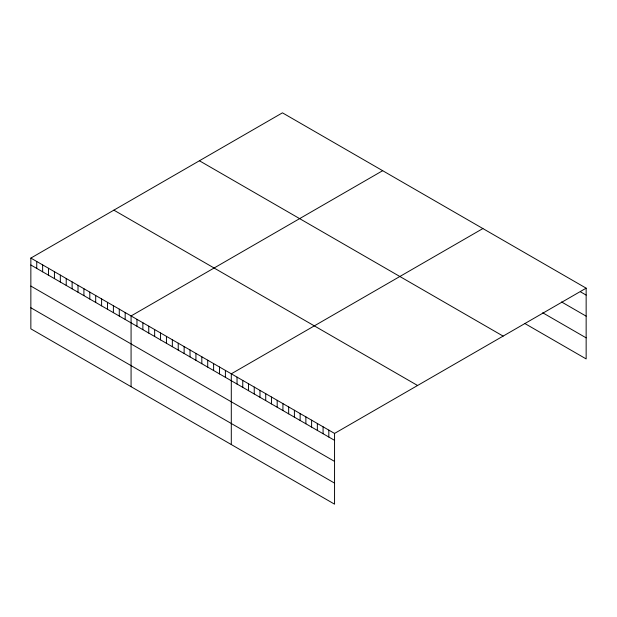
<?xml version="1.0" encoding="UTF-8"?>
<svg xmlns="http://www.w3.org/2000/svg" width="617" height="617" viewBox="0 0 617 617"><rect width="100%" height="100%" fill="white"/><g stroke="black" fill="none" stroke-linecap="round" stroke-linejoin="round"><path stroke-width="0.93" d="M30.85 258.083L334.553 433.427L334.553 504.166L30.85 328.83L30.85 258.083L282.447 112.834L586.15 288.17L586.15 358.917L524.689 323.424M382.663 170.693L131.074 315.95L131.074 386.689M482.887 228.56L231.298 373.809L231.298 444.556M334.553 433.427L586.15 288.17M580.412 291.779L586.15 295.088M561.563 301.952L586.15 316.151M542.713 312.773L586.15 337.854M199.414 160.767L503.125 336.111M113.875 210.15L417.586 385.494M30.85 265.002L334.553 440.345M30.85 286.064L334.553 461.408M30.85 307.767L334.553 483.111M328.822 430.118L328.822 437.029M323.084 426.802L323.084 433.72M317.346 423.493L317.346 430.411M311.608 420.185L311.608 427.095M305.87 416.868L305.87 423.786M300.14 413.56L300.14 420.47M294.402 410.243L294.402 417.161M288.663 406.935L288.663 413.845M282.925 403.618L282.925 410.536M277.187 400.31L277.187 407.228M271.449 397.001L271.449 403.911M265.719 393.685L265.719 400.603M259.981 390.376L259.981 397.286M254.243 387.06L254.243 393.978M248.504 383.751L248.504 390.661M242.766 380.434L242.766 387.353M237.036 377.126L237.036 384.036M225.398 370.408L225.398 377.326M219.505 367.007L219.505 373.917M213.613 363.598L213.613 370.516M207.713 360.197L207.713 367.115M201.821 356.796L201.821 363.706M195.921 353.394L195.921 360.305M190.028 349.986L190.028 356.904M184.136 346.584L184.136 353.495M178.236 343.183L178.236 350.094M172.344 339.774L172.344 346.692M166.443 336.373L166.443 343.283M160.551 332.972L160.551 339.882M154.651 329.563L154.651 336.481M148.759 326.162L148.759 333.072M142.866 322.76L142.866 329.671M136.966 319.351L136.966 326.27M125.174 312.549L125.174 319.459M119.282 309.14L119.282 316.058M113.389 305.739L113.389 312.657M107.489 302.338L107.489 309.248M101.597 298.929L101.597 305.847M95.697 295.528L95.697 302.446M89.804 292.126L89.804 299.037M83.912 288.717L83.912 295.636M78.012 285.316L78.012 292.234M72.12 281.915L72.12 288.825M66.22 278.506L66.22 285.424M60.327 275.105L60.327 282.023M54.435 271.704L54.435 278.614M48.535 268.295L48.535 275.213M42.642 264.894L42.642 271.812M36.742 261.492L36.742 268.403"/></g></svg>
